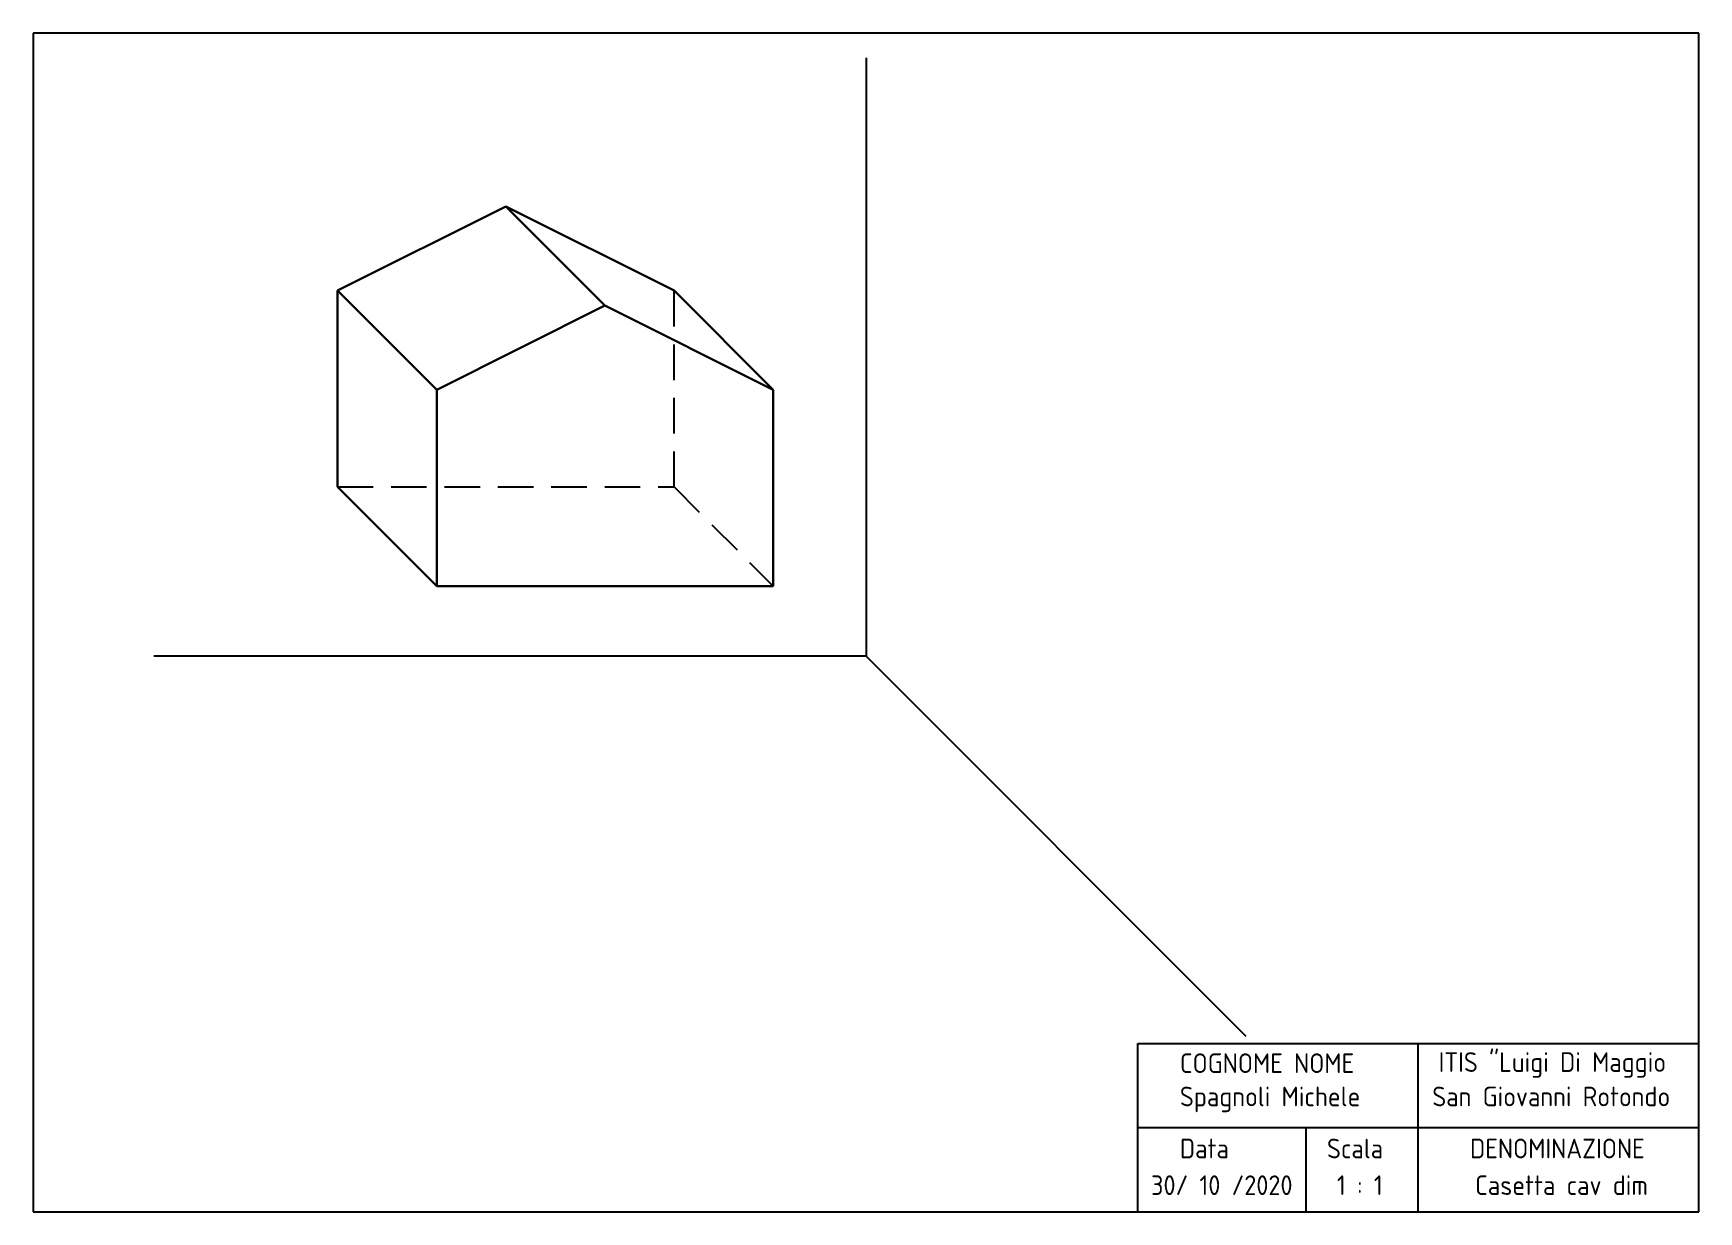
# Model space of a CAD drawing. Header units: millimetres. Extents: x 0 to 297, y 0 to 210.
import ezdxf

# ---------------------------------------------------------------- set-up
doc = ezdxf.new("R2010")
doc.units = ezdxf.units.MM
doc.linetypes.add('DASHED2', pattern=[9.525, 6.35, -3.175])
doc.layers.add('Costruzioni', color=6, linetype='Continuous')
doc.layers.add('Nascosti', color=4, linetype='DASHED2')
doc.layers.add('Spigoli', color=7, linetype='Continuous', lineweight=30)
doc.styles.get("Standard").update_dxf_attribs({"font": 'arial.ttf'})

msp = doc.modelspace()

# ---------------------------------------------------------------- linework, layer by layer
for p, q in [((297, 210), (0, 210)), ((0, 210), (0, 0)), ((297, 0), (297, 210)), ((197, 0), (197, 30)), ((197, 30), (297, 30)), ((247, 0), (247, 30)), ((197, 15), (297, 15)), ((227, 0), (227, 15)), ((0, 0), (297, 0))]:
    msp.add_line(p, q)
at = {"layer": 'Costruzioni'}
for p, q in [((148.5, 205.66), (148.5, 99.01)), ((148.5, 99.01), (21.5, 99.01)), ((148.5, 99.01), (216.26, 31.25))]:
    msp.add_line(p, q, dxfattribs=at)
at = {"layer": 'Nascosti'}
for p, q in [((114.27, 129.15), (114.27, 164.15)), ((54.27, 129.15), (114.27, 129.15)), ((114.27, 129.15), (131.95, 111.47))]:
    msp.add_line(p, q, dxfattribs=at)
at = {"layer": 'Spigoli'}
for p, q in [((54.27, 164.15), (84.27, 179.15)), ((84.27, 179.15), (114.27, 164.15)), ((84.27, 179.15), (101.95, 161.47)), ((54.27, 129.15), (54.27, 164.15)), ((54.27, 164.15), (71.95, 146.47)), ((114.27, 164.15), (131.95, 146.47)), ((71.95, 146.47), (101.95, 161.47)), ((101.95, 161.47), (131.95, 146.47)), ((71.95, 111.47), (71.95, 146.47)), ((131.95, 111.47), (131.95, 146.47)), ((54.27, 129.15), (71.95, 111.47)), ((71.95, 111.47), (131.95, 111.47))]:
    msp.add_line(p, q, dxfattribs=at)

# ---------------------------------------------------------------- texts
at = {"char_height": 3.5, "attachment_point": 1}
for s, insert, width in [('{\\Fisocp.shx;COGNOME NOME}', (204.48, 28.21), 40.9996), ('{\\Fisocp.shx;ITIS "Luigi Di Maggio}', (250.62, 28.41), 40.9996), ('{\\Fisocp.shx;Spagnoli Michele}', (204.48, 22.28), 40.9996), ('{\\Fisocp.shx;San Giovanni Rotondo}', (249.49, 22.28), 46.8035), ('{\\Fisocp.shx;Data}', (204.48, 13.01), 40.9996), ('{\\Fisocp.shx;Scala}', (230.71, 13.01), 17.2097), ('{\\Fisocp.shx;DENOMINAZIONE}', (256.23, 13.01), 28.0194), ('{\\Fisocp.shx;30/ 10 /2020}', (199.34, 6.47), 31.032), ('{\\Fisocp.shx;1 : 1}', (232.48, 6.47), 31.032), ('\\pxqc;{\\Fisocp.shx;Casetta cav dim}', (250.38, 6.47), 44.3226)]:
    msp.add_mtext(s, dxfattribs=dict(at, insert=insert, width=width))

doc.saveas('drawing.dxf')
